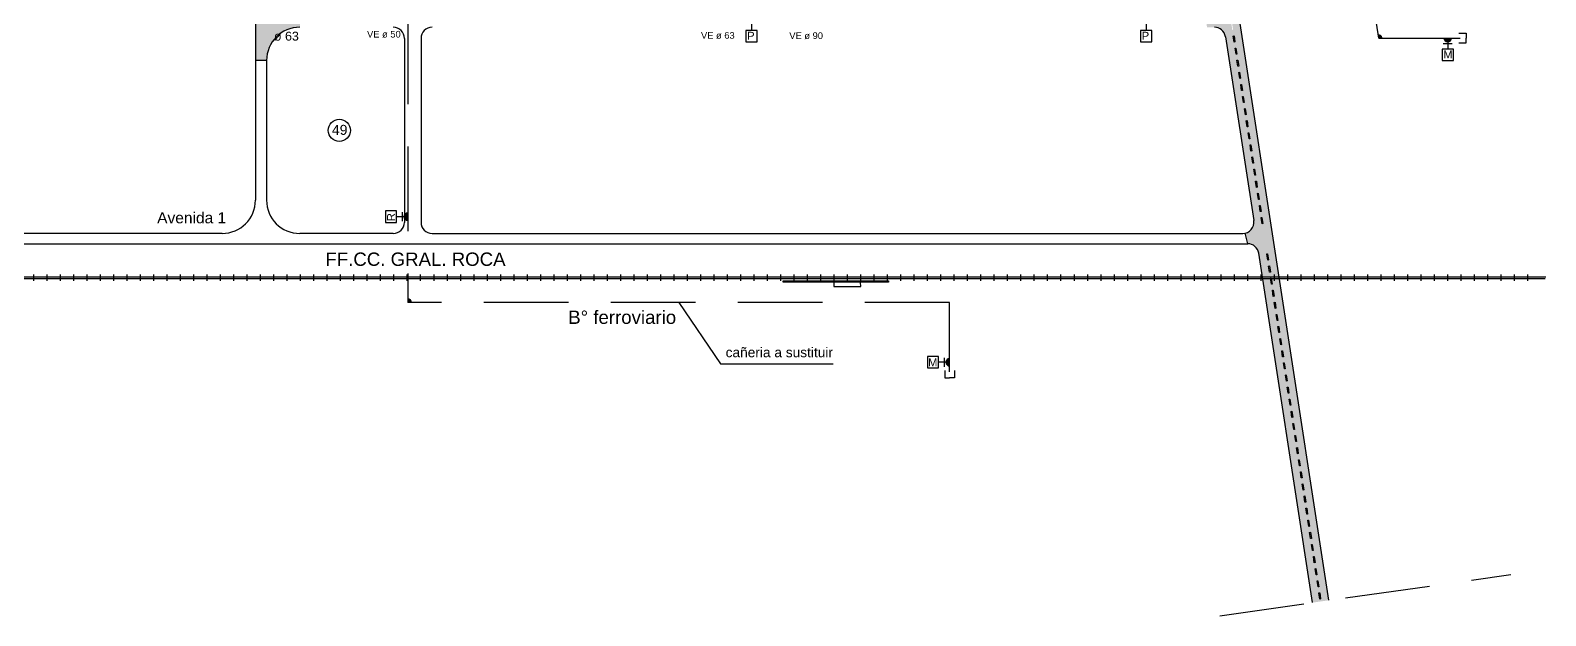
# Model space of a CAD drawing. Extents: x -48 to 13651, y -112 to 3468.
# Drawn here: x 6174 to 7537, y 759 to 1286 of the extents above; entities that cross this region are included whole.
import ezdxf

# ---------------------------------------------------------------- set-up
doc = ezdxf.new("R2010")
doc.units = 0
doc.header["$LTSCALE"] = 6
doc.header["$MEASUREMENT"] = 0
doc.linetypes.add('ACAD_ISO03W100', pattern=[30, 12, -18])
doc.linetypes.add('DASHED', pattern=[19.05, 12.7, -6.35])
doc.layers.get('0').update_dxf_attribs({"linetype": 'CONTINUOUS'})
for name, color, linetype in [('01', 1, 'CONTINUOUS'), ('02', 2, 'CONTINUOUS'), ('Asfalto', 251, 'CONTINUOUS'), ('Caño 50mm', 1, 'CONTINUOUS'), ('Leyenda', 1, 'CONTINUOUS'), ('llaves', 3, 'CONTINUOUS'), ('NOMENCLATURA CAÑOS', 3, 'CONTINUOUS'), ('Pavimento', 253, 'CONTINUOUS'), ('ProyectRED sec', 150, 'ACAD_ISO03W100'), ('RED', 200, 'CONTINUOUS'), ('RED SEC', 150, 'CONTINUOUS')]:
    doc.layers.add(name, color=color, linetype=linetype)
doc.styles.add('DATOS', font='arial.ttf')

msp = doc.modelspace()

# ---------------------------------------------------------------- hatches: boundary and pattern name
at = {"layer": 'Asfalto', "linetype": 'DASHED'}
h = msp.add_hatch(color=256, dxfattribs=at)
h.paths.add_polyline_path([(7260.731, 1303.654), (7253.706, 1302.573), (7254.514, 1297.323), (7253.834, 1297.219), (7253.027, 1302.469), (7236.343, 1299.902), (7236.953, 1295.94), (7235.964, 1295.788), (7235.355, 1299.75), (7231.182, 1299.108), (7232.774, 1288.758), (7239.374, 1288.758, -0.37016876), (7249.258, 1280.278), (7274.732, 1114.73, -0.39174324), (7267.128, 1103.473), (7269.342, 1094.019, -0.37017091), (7279.226, 1085.54), (7282.507, 1064.214), (7297.568, 1064.214)])
h.paths.add_polyline_path([(7282.329, 1112.006), (7281.491, 1117.454), (7282.17, 1117.558), (7283.008, 1112.111)], flags=16)
h.paths.add_polyline_path([(7286.519, 1084.769), (7287.198, 1084.874), (7288.037, 1079.426), (7287.357, 1079.322)], flags=16)
h.paths.add_polyline_path([(7280.653, 1122.901), (7279.814, 1128.349), (7280.494, 1128.453), (7281.332, 1123.006)], flags=16)
h.paths.add_polyline_path([(7288.195, 1073.874), (7288.875, 1073.979), (7289.713, 1068.532), (7289.033, 1068.427)], flags=16)
h.paths.add_polyline_path([(7278.976, 1133.796), (7278.138, 1139.243), (7278.818, 1139.348), (7279.656, 1133.901)], flags=16)
h.paths.add_polyline_path([(7277.3, 1144.691), (7276.462, 1150.138), (7277.142, 1150.243), (7277.98, 1144.795)], flags=16)
h.paths.add_polyline_path([(7275.624, 1155.586), (7274.786, 1161.033), (7275.466, 1161.138), (7276.304, 1155.69)], flags=16)
h.paths.add_polyline_path([(7273.948, 1166.481), (7273.11, 1171.928), (7273.789, 1172.033), (7274.628, 1166.585)], flags=16)
h.paths.add_polyline_path([(7272.272, 1177.375), (7271.434, 1182.823), (7272.113, 1182.927), (7272.951, 1177.48)], flags=16)
h.paths.add_polyline_path([(7270.596, 1188.27), (7269.758, 1193.718), (7270.437, 1193.822), (7271.275, 1188.375)], flags=16)
h.paths.add_polyline_path([(7268.92, 1199.165), (7268.082, 1204.613), (7268.761, 1204.717), (7269.599, 1199.27)], flags=16)
h.paths.add_polyline_path([(7267.243, 1210.06), (7266.405, 1215.507), (7267.085, 1215.612), (7267.923, 1210.164)], flags=16)
h.paths.add_polyline_path([(7265.567, 1220.955), (7264.729, 1226.402), (7265.409, 1226.507), (7266.247, 1221.059)], flags=16)
h.paths.add_polyline_path([(7263.891, 1231.85), (7263.053, 1237.297), (7263.733, 1237.402), (7264.571, 1231.954)], flags=16)
h.paths.add_polyline_path([(7262.215, 1242.744), (7261.377, 1248.192), (7262.057, 1248.296), (7262.895, 1242.849)], flags=16)
h.paths.add_polyline_path([(7260.539, 1253.639), (7259.701, 1259.087), (7260.38, 1259.191), (7261.218, 1253.744)], flags=16)
h.paths.add_polyline_path([(7258.863, 1264.534), (7258.025, 1269.982), (7258.704, 1270.086), (7259.542, 1264.639)], flags=16)
h.paths.add_polyline_path([(7257.187, 1275.429), (7256.349, 1280.876), (7257.028, 1280.981), (7257.866, 1275.534)], flags=16)
h.paths.add_polyline_path([(7255.511, 1286.324), (7254.673, 1291.771), (7255.352, 1291.876), (7256.19, 1286.428)], flags=16)
h = msp.add_hatch(color=256, dxfattribs=at)
h.paths.add_polyline_path([(7297.799, 1062.714), (7290.608, 1062.714), (7291.389, 1057.637), (7290.709, 1057.532), (7289.912, 1062.714), (7282.738, 1062.714), (7327.617, 771.052), (7342.349, 773.136)])
h.paths.add_polyline_path([(7308.15, 948.688), (7307.471, 948.584), (7306.633, 954.031), (7307.312, 954.136)], flags=16)
h.paths.add_polyline_path([(7308.988, 943.241), (7309.826, 937.793), (7309.147, 937.689), (7308.309, 943.136)], flags=16)
h.paths.add_polyline_path([(7306.474, 959.583), (7305.794, 959.479), (7304.956, 964.926), (7305.636, 965.031)], flags=16)
h.paths.add_polyline_path([(7310.664, 932.346), (7311.502, 926.899), (7310.823, 926.794), (7309.985, 932.241)], flags=16)
h.paths.add_polyline_path([(7304.798, 970.478), (7304.118, 970.373), (7303.28, 975.821), (7303.96, 975.925)], flags=16)
h.paths.add_polyline_path([(7312.34, 921.451), (7313.178, 916.004), (7312.499, 915.899), (7311.661, 921.347)], flags=16)
h.paths.add_polyline_path([(7303.122, 981.373), (7302.442, 981.268), (7301.604, 986.716), (7302.284, 986.82)], flags=16)
h.paths.add_polyline_path([(7314.017, 910.556), (7314.855, 905.109), (7314.175, 905.004), (7313.337, 910.452)], flags=16)
h.paths.add_polyline_path([(7301.446, 992.268), (7300.766, 992.163), (7299.928, 997.611), (7300.608, 997.715)], flags=16)
h.paths.add_polyline_path([(7315.693, 899.662), (7316.531, 894.214), (7315.851, 894.11), (7315.013, 899.557)], flags=16)
h.paths.add_polyline_path([(7299.769, 1003.162), (7299.09, 1003.058), (7298.252, 1008.505), (7298.931, 1008.61)], flags=16)
h.paths.add_polyline_path([(7317.369, 888.767), (7318.207, 883.319), (7317.527, 883.215), (7316.689, 888.662)], flags=16)
h.paths.add_polyline_path([(7298.093, 1014.057), (7297.414, 1013.953), (7296.576, 1019.4), (7297.255, 1019.505)], flags=16)
h.paths.add_polyline_path([(7319.045, 877.872), (7319.883, 872.424), (7319.203, 872.32), (7318.365, 877.767)], flags=16)
h.paths.add_polyline_path([(7296.417, 1024.952), (7295.738, 1024.848), (7294.9, 1030.295), (7295.579, 1030.4)], flags=16)
h.paths.add_polyline_path([(7320.721, 866.977), (7321.559, 861.53), (7320.88, 861.425), (7320.042, 866.872)], flags=16)
h.paths.add_polyline_path([(7294.741, 1035.847), (7294.062, 1035.742), (7293.223, 1041.19), (7293.903, 1041.294)], flags=16)
h.paths.add_polyline_path([(7322.397, 856.082), (7323.235, 850.635), (7322.556, 850.53), (7321.718, 855.978)], flags=16)
h.paths.add_polyline_path([(7293.065, 1046.742), (7292.385, 1046.637), (7291.547, 1052.085), (7292.227, 1052.189)], flags=16)
h.paths.add_polyline_path([(7324.073, 845.187), (7324.911, 839.74), (7324.232, 839.635), (7323.394, 845.083)], flags=16)
h.paths.add_polyline_path([(7325.749, 834.292), (7326.588, 828.845), (7325.908, 828.74), (7325.07, 834.188)], flags=16)
h.paths.add_polyline_path([(7327.426, 823.398), (7328.264, 817.95), (7327.584, 817.846), (7326.746, 823.293)], flags=16)
h.paths.add_polyline_path([(7329.102, 812.503), (7329.94, 807.055), (7329.26, 806.951), (7328.422, 812.398)], flags=16)
h.paths.add_polyline_path([(7330.778, 801.608), (7331.616, 796.161), (7330.936, 796.056), (7330.098, 801.503)], flags=16)
h.paths.add_polyline_path([(7332.454, 790.713), (7333.292, 785.266), (7332.613, 785.161), (7331.774, 790.609)], flags=16)
h.paths.add_polyline_path([(7334.13, 779.818), (7334.968, 774.371), (7334.289, 774.266), (7333.451, 779.714)], flags=16)
at = {"layer": 'Pavimento', "linetype": 'DASHED'}
h = msp.add_hatch(color=256, dxfattribs=at)
h.paths.add_polyline_path([(6759.332, 1603.758), (6761.736, 1603.758), (6761.736, 1618.758), (6758.736, 1621.758), (6758.736, 1715.758), (6743.736, 1715.758), (6743.736, 1621.758), (6740.736, 1618.758), (6667.736, 1618.758), (6664.736, 1621.758), (6664.736, 1715.758), (6649.736, 1715.758), (6649.736, 1621.758), (6646.736, 1618.758), (6646.736, 1603.758), (6649.736, 1600.758), (6649.736, 1531.758), (6646.736, 1528.758), (6629.574, 1528.758), (6629.574, 1513.758), (6525.736, 1426.022), (6510.736, 1426.022), (6510.736, 1416.758), (6507.736, 1413.758), (6493.468, 1413.758), (6493.468, 1398.758), (6394.963, 1315.528, -0.63827055), (6386.736, 1319.347), (6376.736, 1319.347), (6376.736, 1258.758), (6386.736, 1258.758, -0.41421356), (6416.736, 1288.758), (6416.736, 1298.758), (6412.022, 1298.758, -0.69893661), (6408.795, 1307.577), (6510.736, 1393.711), (6510.736, 1301.758), (6525.736, 1301.758), (6525.736, 1395.758), (6528.736, 1398.758), (6534.462, 1398.758), (6534.462, 1413.758), (6649.736, 1511.156), (6649.736, 1510.758), (6664.736, 1510.758), (6667.736, 1513.758), (6670.568, 1513.758), (6670.568, 1528.758)])
h.paths.add_polyline_path([(6664.736, 1543.468), (6664.736, 1600.758), (6667.736, 1603.758), (6736.091, 1603.758)], flags=16)
at = {"layer": 'RED SEC'}
h = msp.add_hatch(color=256, dxfattribs=at)
edge = h.paths.add_edge_path()
edge.add_line((7387.157, 1279.019), (7390.504, 1279.019))
edge.add_arc((7387.153, 1279.046), 3.351, 359.553111, 458.746162)
edge.add_line((7386.643, 1282.358), (7387.157, 1279.019))
h = msp.add_hatch(color=256, dxfattribs=at)
edge = h.paths.add_edge_path()
edge.add_line((7445.949, 1279.019), (7452.651, 1279.019))
edge.add_arc((7449.3, 1279.019), 3.351, -180, 0, ccw=False)
h = msp.add_hatch(color=256, dxfattribs=at)
edge = h.paths.add_edge_path()
edge.add_line((6513.736, 1121.677), (6513.736, 1114.974))
edge.add_arc((6513.736, 1118.326), 3.351, -270, -90, ccw=False)
h = msp.add_hatch(color=256, dxfattribs=at)
edge = h.paths.add_edge_path()
edge.add_line((6513.736, 1040.993), (6517.088, 1040.993))
edge.add_arc((6513.736, 1040.993), 3.351, 0, 90)
edge.add_line((6513.736, 1044.345), (6513.736, 1040.993))
h = msp.add_hatch(color=256, dxfattribs=at)
edge = h.paths.add_edge_path()
edge.add_line((7001.236, 990.688), (7001.236, 983.985))
edge.add_arc((7001.236, 987.336), 3.351, -270, -90, ccw=False)

# ---------------------------------------------------------------- linework, layer by layer
at = {"color": 57}
for p, q in [((6376.736, 1507.258), (6376.736, 1133.209)), ((7342.349, 773.136), (7246.427, 1396.63)), ((6510.736, 1278.758), (6510.736, 1113.209)), ((6525.736, 1278.758), (6525.736, 1113.209)), ((7249.258, 1280.278), (7274.732, 1114.73)), ((6386.736, 1258.758), (6386.736, 1133.209)), ((5929.707, 1094.019), (7269.342, 1094.019)), ((6346.736, 1103.209), (5936.871, 1103.209)), ((6500.736, 1103.209), (6416.736, 1103.209)), ((6535.736, 1103.209), (7264.849, 1103.209)), ((7327.617, 771.052), (7279.226, 1085.54))]:
    msp.add_line(p, q, dxfattribs=at)
at = {"color": 1}
for p, q in [((5445.094, 1064.214), (7537.398, 1064.214)), ((5445.094, 1062.714), (7536.965, 1062.714))]:
    msp.add_line(p, q, dxfattribs=at)
at = {"color": 4}
for p, q in [((6177.094, 1066.151), (6177.094, 1060.513)), ((6189.094, 1066.151), (6189.094, 1060.513)), ((6201.094, 1066.151), (6201.094, 1060.513)), ((6213.094, 1066.151), (6213.094, 1060.513)), ((6225.094, 1066.151), (6225.094, 1060.513)), ((6237.094, 1066.151), (6237.094, 1060.513)), ((6249.094, 1066.151), (6249.094, 1060.513)), ((6261.094, 1066.151), (6261.094, 1060.513)), ((6273.094, 1066.151), (6273.094, 1060.513)), ((6285.094, 1066.151), (6285.094, 1060.513)), ((6297.094, 1066.151), (6297.094, 1060.513)), ((6309.094, 1066.151), (6309.094, 1060.513)), ((6321.094, 1066.151), (6321.094, 1060.513)), ((6333.094, 1066.151), (6333.094, 1060.513)), ((6345.094, 1066.151), (6345.094, 1060.513)), ((6357.094, 1066.151), (6357.094, 1060.513)), ((6369.094, 1066.151), (6369.094, 1060.513)), ((6381.094, 1066.151), (6381.094, 1060.513)), ((6393.094, 1066.151), (6393.094, 1060.513)), ((6405.094, 1066.151), (6405.094, 1060.513)), ((6417.094, 1066.151), (6417.094, 1060.513)), ((6429.094, 1066.151), (6429.094, 1060.513)), ((6441.094, 1066.151), (6441.094, 1060.513)), ((6453.094, 1066.151), (6453.094, 1060.513)), ((6465.094, 1066.151), (6465.094, 1060.513)), ((6477.094, 1066.151), (6477.094, 1060.513)), ((6489.094, 1066.151), (6489.094, 1060.513)), ((6501.094, 1066.151), (6501.094, 1060.513)), ((6513.094, 1066.151), (6513.094, 1060.513)), ((6525.094, 1066.151), (6525.094, 1060.513)), ((6537.094, 1066.151), (6537.094, 1060.513)), ((6549.094, 1066.151), (6549.094, 1060.513)), ((6561.094, 1066.151), (6561.094, 1060.513)), ((6573.094, 1066.151), (6573.094, 1060.513)), ((6585.094, 1066.151), (6585.094, 1060.513)), ((6597.094, 1066.151), (6597.094, 1060.513)), ((6609.094, 1066.151), (6609.094, 1060.513)), ((6621.094, 1066.151), (6621.094, 1060.513)), ((6633.094, 1066.151), (6633.094, 1060.513)), ((6645.094, 1066.151), (6645.094, 1060.513)), ((6657.094, 1066.151), (6657.094, 1060.513)), ((6669.094, 1066.151), (6669.094, 1060.513)), ((6681.094, 1066.151), (6681.094, 1060.513)), ((6693.094, 1066.151), (6693.094, 1060.513)), ((6705.094, 1066.151), (6705.094, 1060.513)), ((6717.094, 1066.151), (6717.094, 1060.513)), ((6729.094, 1066.151), (6729.094, 1060.513)), ((6741.094, 1066.151), (6741.094, 1060.513)), ((6753.094, 1066.151), (6753.094, 1060.513)), ((6765.094, 1066.151), (6765.094, 1060.513)), ((6777.094, 1066.151), (6777.094, 1060.513)), ((6789.094, 1066.151), (6789.094, 1060.513)), ((6801.094, 1066.151), (6801.094, 1060.513)), ((6813.094, 1066.151), (6813.094, 1060.513)), ((6825.094, 1066.151), (6825.094, 1060.513)), ((6837.094, 1066.151), (6837.094, 1060.513)), ((6849.094, 1066.151), (6849.094, 1060.513)), ((6861.094, 1066.151), (6861.094, 1060.513)), ((6873.094, 1066.151), (6873.094, 1060.513)), ((6885.094, 1066.151), (6885.094, 1060.513)), ((6897.094, 1066.151), (6897.094, 1060.513)), ((6909.094, 1066.151), (6909.094, 1060.513)), ((6921.094, 1066.151), (6921.094, 1060.513)), ((6933.094, 1066.151), (6933.094, 1060.513)), ((6945.094, 1066.151), (6945.094, 1060.513)), ((6957.094, 1066.151), (6957.094, 1060.513)), ((6969.094, 1066.151), (6969.094, 1060.513)), ((6981.094, 1066.151), (6981.094, 1060.513)), ((6993.094, 1066.151), (6993.094, 1060.513)), ((7005.094, 1066.151), (7005.094, 1060.513)), ((7017.094, 1066.151), (7017.094, 1060.513)), ((7029.094, 1066.151), (7029.094, 1060.513)), ((7041.094, 1066.151), (7041.094, 1060.513)), ((7053.094, 1066.151), (7053.094, 1060.513)), ((7065.094, 1066.151), (7065.094, 1060.513)), ((7077.094, 1066.151), (7077.094, 1060.513)), ((7089.094, 1066.151), (7089.094, 1060.513)), ((7101.094, 1066.151), (7101.094, 1060.513)), ((7113.094, 1066.151), (7113.094, 1060.513)), ((7125.094, 1066.151), (7125.094, 1060.513)), ((7137.094, 1066.151), (7137.094, 1060.513)), ((7149.094, 1066.151), (7149.094, 1060.513)), ((7161.094, 1066.151), (7161.094, 1060.513)), ((7173.094, 1066.151), (7173.094, 1060.513)), ((7185.094, 1066.151), (7185.094, 1060.513)), ((7197.094, 1066.151), (7197.094, 1060.513)), ((7209.094, 1066.151), (7209.094, 1060.513)), ((7221.094, 1066.151), (7221.094, 1060.513)), ((7233.094, 1066.151), (7233.094, 1060.513)), ((7245.094, 1066.151), (7245.094, 1060.513)), ((7257.094, 1066.151), (7257.094, 1060.513)), ((7269.094, 1066.151), (7269.094, 1060.513)), ((7281.094, 1066.151), (7281.094, 1060.513)), ((7293.094, 1066.151), (7293.094, 1060.513)), ((7305.094, 1066.151), (7305.094, 1060.513)), ((7317.094, 1066.151), (7317.094, 1060.513)), ((7329.094, 1066.151), (7329.094, 1060.513)), ((7341.094, 1066.151), (7341.094, 1060.513)), ((7353.094, 1066.151), (7353.094, 1060.513)), ((7365.094, 1066.151), (7365.094, 1060.513)), ((7377.094, 1066.151), (7377.094, 1060.513)), ((7389.094, 1066.151), (7389.094, 1060.513)), ((7401.094, 1066.151), (7401.094, 1060.513)), ((7413.094, 1066.151), (7413.094, 1060.513)), ((7425.094, 1066.151), (7425.094, 1060.513)), ((7437.094, 1066.151), (7437.094, 1060.513)), ((7449.094, 1066.151), (7449.094, 1060.513)), ((7461.094, 1066.151), (7461.094, 1060.513)), ((7473.094, 1066.151), (7473.094, 1060.513)), ((7485.094, 1066.151), (7485.094, 1060.513)), ((7497.094, 1066.151), (7497.094, 1060.513)), ((7509.094, 1066.151), (7509.094, 1060.513)), ((7521.094, 1066.151), (7521.094, 1060.513))]:
    msp.add_line(p, q, dxfattribs=at)
at = {"color": 57}
for centre, radius, start, end in [((6416.736, 1258.758), 30, 90, 180), ((6500.736, 1278.758), 10, 0, 90), ((6535.736, 1278.758), 10, 90, 180), ((7239.374, 1278.758), 10, 8.748088, 90), ((6346.736, 1133.209), 30, 270, 0), ((6416.736, 1133.209), 30, 180, 270), ((6500.736, 1113.209), 10, 270, 0), ((6535.736, 1113.209), 10, 180, 270), ((7264.849, 1113.209), 10, 270, 8.748088), ((7269.342, 1084.019), 10, 8.747653, 90)]:
    msp.add_arc(centre, radius, start, end, dxfattribs=at)
at = {"layer": '01'}
for points in [[(6823.074, 1295.758), (6823.074, 1285.737)], [(7178.008, 1295.758), (7178.008, 1285.737)], [(7449.3, 1279.019), (7449.3, 1268.999)], [(6513.736, 1118.326), (6503.715, 1118.326)], [(7001.236, 987.336), (6991.215, 987.336)]]:
    msp.add_lwpolyline(points, dxfattribs=at)
for points in [[(6817.965, 1275.701), (6828.182, 1275.701), (6828.182, 1285.737), (6817.965, 1285.737)], [(7172.899, 1275.701), (7183.116, 1275.701), (7183.116, 1285.737), (7172.899, 1285.737)], [(7444.192, 1258.962), (7454.408, 1258.962), (7454.408, 1268.999), (7444.192, 1268.999)], [(6493.679, 1123.434), (6493.679, 1113.218), (6503.715, 1113.218), (6503.715, 1123.434)], [(6981.179, 992.445), (6981.179, 982.228), (6991.215, 982.228), (6991.215, 992.445)]]:
    msp.add_lwpolyline(points, close=True, dxfattribs=at)
at = {"layer": '02'}
msp.add_lwpolyline([(6851.495, 1060.513), (6946.192, 1060.513), (6946.192, 1059.243), (6851.495, 1059.243)], close=True, dxfattribs=at)
at = {"layer": 'Asfalto'}
for p, q in [((7269.342, 1094.019), (7267.128, 1103.473)), ((6757.486, 1040.993), (6795.029, 986.005)), ((6795.029, 986.005), (6896.342, 986.005))]:
    msp.add_line(p, q, dxfattribs=at)
for points in [[(7257.028, 1280.981), (7257.866, 1275.534), (7257.187, 1275.429), (7256.349, 1280.876), (7257.028, 1280.981)], [(7258.704, 1270.086), (7259.542, 1264.639), (7258.863, 1264.534), (7258.025, 1269.982), (7258.704, 1270.086)], [(7260.38, 1259.191), (7261.218, 1253.744), (7260.539, 1253.639), (7259.701, 1259.087), (7260.38, 1259.191)], [(7262.057, 1248.296), (7262.895, 1242.849), (7262.215, 1242.744), (7261.377, 1248.192), (7262.057, 1248.296)], [(7263.733, 1237.402), (7264.571, 1231.954), (7263.891, 1231.85), (7263.053, 1237.297), (7263.733, 1237.402)], [(7265.409, 1226.507), (7266.247, 1221.059), (7265.567, 1220.955), (7264.729, 1226.402), (7265.409, 1226.507)], [(7267.085, 1215.612), (7267.923, 1210.164), (7267.243, 1210.06), (7266.405, 1215.507), (7267.085, 1215.612)], [(7268.761, 1204.717), (7269.599, 1199.27), (7268.92, 1199.165), (7268.082, 1204.613), (7268.761, 1204.717)], [(7270.437, 1193.822), (7271.275, 1188.375), (7270.596, 1188.27), (7269.758, 1193.718), (7270.437, 1193.822)], [(7272.113, 1182.927), (7272.951, 1177.48), (7272.272, 1177.375), (7271.434, 1182.823), (7272.113, 1182.927)], [(7273.789, 1172.033), (7274.628, 1166.585), (7273.948, 1166.481), (7273.11, 1171.928), (7273.789, 1172.033)], [(7275.466, 1161.138), (7276.304, 1155.69), (7275.624, 1155.586), (7274.786, 1161.033), (7275.466, 1161.138)], [(7277.142, 1150.243), (7277.98, 1144.795), (7277.3, 1144.691), (7276.462, 1150.138), (7277.142, 1150.243)], [(7278.818, 1139.348), (7279.656, 1133.901), (7278.976, 1133.796), (7278.138, 1139.243), (7278.818, 1139.348)], [(7280.494, 1128.453), (7281.332, 1123.006), (7280.653, 1122.901), (7279.814, 1128.349), (7280.494, 1128.453)], [(7282.17, 1117.558), (7283.008, 1112.111), (7282.329, 1112.006), (7281.491, 1117.454), (7282.17, 1117.558)], [(7287.198, 1084.874), (7288.037, 1079.426), (7287.357, 1079.322), (7286.519, 1084.769), (7287.198, 1084.874)], [(7288.875, 1073.979), (7289.713, 1068.532), (7289.033, 1068.427), (7288.195, 1073.874), (7288.875, 1073.979)], [(7290.551, 1063.084), (7291.389, 1057.637), (7290.709, 1057.532), (7289.871, 1062.98), (7290.551, 1063.084)], [(7292.227, 1052.189), (7293.065, 1046.742), (7292.385, 1046.637), (7291.547, 1052.085), (7292.227, 1052.189)], [(7293.903, 1041.294), (7294.741, 1035.847), (7294.062, 1035.742), (7293.223, 1041.19), (7293.903, 1041.294)], [(7295.579, 1030.4), (7296.417, 1024.952), (7295.738, 1024.848), (7294.9, 1030.295), (7295.579, 1030.4)], [(7297.255, 1019.505), (7298.093, 1014.057), (7297.414, 1013.953), (7296.576, 1019.4), (7297.255, 1019.505)], [(7298.931, 1008.61), (7299.769, 1003.162), (7299.09, 1003.058), (7298.252, 1008.505), (7298.931, 1008.61)], [(7300.608, 997.715), (7301.446, 992.268), (7300.766, 992.163), (7299.928, 997.611), (7300.608, 997.715)], [(7302.284, 986.82), (7303.122, 981.373), (7302.442, 981.268), (7301.604, 986.716), (7302.284, 986.82)], [(7303.96, 975.925), (7304.798, 970.478), (7304.118, 970.373), (7303.28, 975.821), (7303.96, 975.925)], [(7305.636, 965.031), (7306.474, 959.583), (7305.794, 959.479), (7304.956, 964.926), (7305.636, 965.031)], [(7307.312, 954.136), (7308.15, 948.688), (7307.471, 948.584), (7306.633, 954.031), (7307.312, 954.136)], [(7308.988, 943.241), (7309.826, 937.793), (7309.147, 937.689), (7308.309, 943.136), (7308.988, 943.241)], [(7310.664, 932.346), (7311.502, 926.899), (7310.823, 926.794), (7309.985, 932.241), (7310.664, 932.346)], [(7312.34, 921.451), (7313.178, 916.004), (7312.499, 915.899), (7311.661, 921.347), (7312.34, 921.451)], [(7314.017, 910.556), (7314.855, 905.109), (7314.175, 905.004), (7313.337, 910.452), (7314.017, 910.556)], [(7315.693, 899.662), (7316.531, 894.214), (7315.851, 894.11), (7315.013, 899.557), (7315.693, 899.662)], [(7317.369, 888.767), (7318.207, 883.319), (7317.527, 883.215), (7316.689, 888.662), (7317.369, 888.767)], [(7319.045, 877.872), (7319.883, 872.424), (7319.203, 872.32), (7318.365, 877.767), (7319.045, 877.872)], [(7320.721, 866.977), (7321.559, 861.53), (7320.88, 861.425), (7320.042, 866.872), (7320.721, 866.977)], [(7322.397, 856.082), (7323.235, 850.635), (7322.556, 850.53), (7321.718, 855.978), (7322.397, 856.082)], [(7324.073, 845.187), (7324.911, 839.74), (7324.232, 839.635), (7323.394, 845.083), (7324.073, 845.187)], [(7325.749, 834.292), (7326.588, 828.845), (7325.908, 828.74), (7325.07, 834.188), (7325.749, 834.292)], [(7327.426, 823.398), (7328.264, 817.95), (7327.584, 817.846), (7326.746, 823.293), (7327.426, 823.398)], [(7329.102, 812.503), (7329.94, 807.055), (7329.26, 806.951), (7328.422, 812.398), (7329.102, 812.503)], [(7330.778, 801.608), (7331.616, 796.161), (7330.936, 796.056), (7330.098, 801.503), (7330.778, 801.608)], [(7332.454, 790.713), (7333.292, 785.266), (7332.613, 785.161), (7331.774, 790.609), (7332.454, 790.713)], [(7334.13, 779.818), (7334.968, 774.371), (7334.289, 774.266), (7333.451, 779.714), (7334.13, 779.818)]]:
    msp.add_lwpolyline(points, dxfattribs=at)
at = {"layer": 'Caño 50mm', "linetype": 'DASHED'}
for p, q in [((7387.162, 1279.019), (7380.536, 1322.085)), ((6513.736, 1295.758), (6513.736, 1040.993)), ((7387.162, 1279.019), (7460.578, 1279.019)), ((7001.236, 1040.993), (6513.736, 1040.993)), ((7001.236, 978.758), (7001.236, 1040.993))]:
    msp.add_line(p, q, dxfattribs=at)
at = {"layer": 'llaves', "linetype": 'DASHED'}
msp.add_line((7244.259, 759.262), (7505.95, 796.274), dxfattribs=at)
at = {"layer": 'llaves'}
for points in [[(7459.409, 1283.394), (7465.963, 1283.394), (7465.963, 1279.019)], [(7459.409, 1274.645), (7465.963, 1274.645), (7465.963, 1279.019)], [(6996.862, 979.927), (6996.862, 973.373), (7001.236, 973.373)], [(7005.611, 979.927), (7005.611, 973.373), (7001.236, 973.373)]]:
    msp.add_lwpolyline(points, dxfattribs=at)
at = {"layer": 'NOMENCLATURA CAÑOS'}
for points in [[(7445.292, 1274.009), (7453.308, 1274.009)], [(6996.226, 991.345), (6996.226, 983.328)]]:
    msp.add_lwpolyline(points, dxfattribs=at)
msp.add_circle((6452.236, 1195.983), 10, dxfattribs=at)
at = {"layer": 'Pavimento', "linetype": 'DASHED'}
msp.add_line((6386.736, 1258.758), (6376.736, 1258.758), dxfattribs=at)
at = {"layer": 'ProyectRED sec', "linetype": 'Continuous'}
msp.add_lwpolyline([(6921.189, 1059.224), (6897.094, 1059.243), (6897.094, 1055.6), (6921.206, 1055.6)], close=True, dxfattribs=at)
at = {"layer": 'RED'}
msp.add_lwpolyline([(6508.726, 1122.334), (6508.726, 1114.317)], dxfattribs=at)
at = {"layer": 'RED SEC'}
for centre, start, end in [((7449.3, 1279.019), 180, 0), ((6513.736, 1118.326), 90, 270), ((6513.736, 1040.993), 0, 90), ((7001.236, 987.336), 90, 270)]:
    msp.add_arc(centre, 3.351, start, end, dxfattribs=at)

# ---------------------------------------------------------------- texts
at = {"color": 2, "style": 'DATOS'}
msp.add_text('Avenida 1', height=10, dxfattribs=at).set_placement((6288.348, 1112.324))
at = {"layer": '02', "color": 2, "style": 'DATOS'}
for s, height, p in [('ø 63', 8, (6393.456, 1276.778)), ('VE ø 50', 6, (6477.174, 1279.504)), ('VE ø 63', 6, (6777.565, 1278.428)), ('P', 7.2, (6819.1, 1277.453)), ('VE ø 90', 6, (6857.021, 1278.183)), ('P', 7.2, (7174.034, 1277.453)), ('M', 7.2, (7445.326, 1260.715)), ('M', 7.2, (6981.84, 983.548))]:
    msp.add_text(s, height=height, dxfattribs=at).set_placement(p)
msp.add_text('R', height=7.2, rotation=90, dxfattribs=at).set_placement((6502.334, 1114.265))
at = {"layer": 'Leyenda', "style": 'DATOS'}
for s, p in [('FF.CC. GRAL. ROCA', (6439.706, 1074.069)), ('B° ferroviario', (6658.136, 1021.817))]:
    msp.add_text(s, height=12, dxfattribs=at).set_placement(p)
at = {"layer": 'NOMENCLATURA CAÑOS', "style": 'DATOS'}
msp.add_text('49', height=9, dxfattribs=at).set_placement((6445.569, 1191.944))
at = {"layer": 'NOMENCLATURA CAÑOS', "insert": (6799.737, 1000.653), "char_height": 8.81846, "width": 121.17281, "attachment_point": 1, "style": 'DATOS'}
msp.add_mtext('cañeria a sustituir', dxfattribs=at)

doc.saveas('drawing.dxf')
